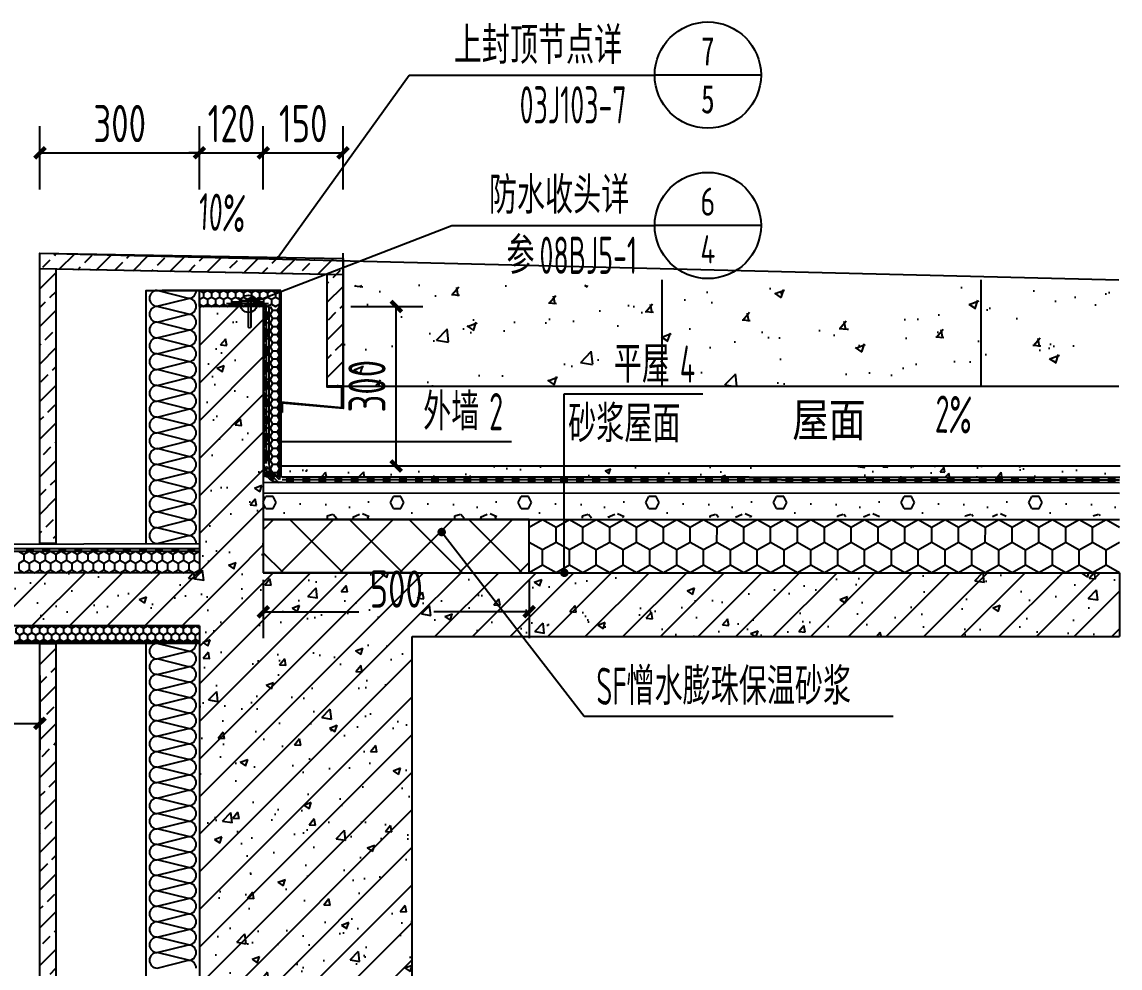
# Model space of a CAD drawing. Extents: x 198753 to 882193, y -399300 to 132460.
# Drawn here: x 396080 to 398145, y -57023 to -55243 of the extents above; entities that cross this region are included whole.
import ezdxf
from ezdxf.enums import TextEntityAlignment as Align

# ---------------------------------------------------------------- set-up
doc = ezdxf.new("R2010")
doc.units = 0
doc.header["$LTSCALE"] = 1000
doc.header["$MEASUREMENT"] = 0
doc.linetypes.add('DASH', pattern=[0.35, 0.25, -0.1])
for name, color, linetype in [('01-标注_尺寸', 124, 'Continuous'), ('01-标注_符号', 200, 'Continuous'), ('02-TEXT_标注', 130, 'Continuous'), ('05-填充_156', 156, 'Continuous'), ('05-填充_天正', 26, 'Continuous'), ('A-0-房间名称', 7, 'Continuous'), ('A-D-金属剖线', 200, 'Continuous'), ('A-O_屋面', 201, 'Continuous'), ('A-O_防水层', 222, 'Continuous'), ('A-SUR_保温', 222, 'Continuous'), ('A_STR-砼墙', 51, 'Continuous'), ('A_STR-砼柱', 51, 'Continuous'), ('D_石材', 111, 'Continuous'), ('D_石材E', 114, 'Continuous'), ('构造物', 145, 'Continuous')]:
    doc.layers.add(name, color=color, linetype=linetype)
doc.styles.add('_TCH_DIM', font='ROS1', dxfattribs={"width": 0.8, "bigfont": 'JD'})
doc.styles.add('_TCH_DIM_T3', font='ROS1', dxfattribs={"width": 0.8, "bigfont": 'JD'})
doc.styles.add('_TCH_LABEL', font='STXIHEI.TTF', dxfattribs={"width": 0.75})
doc.styles.add('_TCH_SPACE', font='STXIHEI.TTF', dxfattribs={"width": 0.75, "height": 5})
doc.dimstyles.new('_TCH_ARCH&&20', dxfattribs={"dimtxt": 70, "dimasz": 20, "dimexe": 50, "dimexo": 60, "dimgap": 20, "dimtad": 1, "dimdec": 0, "dimzin": 0, "dimdsep": 46, "dimtxsty": '_TCH_DIM_T3', "dimblk": 'ARCHTICK', "dimcen": 0.09, "dimclrt": 4, "dimazin": 2, "dimtfac": 1, "dimtdec": 0, "dimtix": 1, "dimtmove": 2, "dimatfit": 3, "dimfxl": 0, "dimtolj": 1, "dimtzin": 0, "dimarcsym": 0})
pattern_1 = [(45, (0, 0), (-35.355339, 35.355339), []), (50, (0, 0), (143.452037, -12.550427), [15, -165]), (355, (0, 0), (-27.750267, 150.438427), [12, -132]), (100.4514, (11.95, -1.05), (115.701876, 137.88791), [12.74804, -140.22842]), (46.1842, (0, 40), (213.44821, -33.1038), [22.5, -247.5]), (96.6356, (17.79, 37.24), (186.93254, 194.82357), [19.12206, -210.3426]), (351.1842, (0, 40), (186.93239, 194.82372), [18, -198]), (21, (20, 30), (119.38141, -80.523778), [15, -165]), (326, (20, 30), (48.663066, 145.03001), [12, -132]), (71.4514, (29.95, 23.29), (168.044526, 64.5061), [12.74804, -140.22842]), (37.5, (0, 0), (2.431971, 66.578771), [0, -130.4, 0, -134, 0, -132.5]), (7.5, (0, 0), (52.613907, 78.882342), [0, -76.4, 0, -127.4, 0, -50.5]), (327.5, (-44.6, 0), (106.764487, -4.510974), [0, -50, 0, -156, 0, -207]), (317.5, (-64.6, 0), (116.637234, 20.020996), [0, -65, 0, -103.6, 0, -147])]

# ---------------------------------------------------------------- blocks, each defined once
blk = doc.blocks.new('A$C1C2A6847')
for p, q in [((52, 23.1), (55, 28.3)), ((55, 28.3), (55, 14)), ((52, 19.1), (55, 14))]:
    blk.add_line(p, q)
for points in [[(56, 42.1), (51, 37.1), (51, 5.1), (56, 0.1)], [(56.7, 41.4), (52, 36.7), (52, 26.6)], [(0, 21.1), (2, 23.1), (52, 23.1), (52, 19.1), (2, 19.1), (0, 21.1)], [(52, 25.6), (52, 16.6)], [(52, 15.6), (52, 5.6), (56.7, 0.9)]]:
    blk.add_lwpolyline(points)
for centre, start, end in [((56.4, 41.8), 315, 135), ((52, 26.1), 270, 90), ((52, 16.1), 270, 90), ((56.4, 0.5), 225, 45)]:
    blk.add_arc(centre, 0.5, start, end)
blk = doc.blocks.new('_ArchTick')
at = {"color": 0, "linetype": 'ByBlock', "const_width": 0.4}
blk.add_lwpolyline([(-0.5, -0.5), (0.5, 0.5)], dxfattribs=at)
blk = doc.blocks.new('*D2115')
at = {"layer": '01-标注_尺寸', "color": 0, "lineweight": -2, "transparency": 16777216}
for p, q in [((0, -13.3), (0, -123.3)), ((500, -13.3), (500, -123.3)), ((0, -73.3), (179.6, -73.3)), ((500, -73.3), (320.4, -73.3))]:
    blk.add_line(p, q, dxfattribs=at)
at = {"layer": 'Defpoints', "color": 0, "transparency": 16777216}
for p in [(0, 46.7), (500, 46.7), (500, -73.3)]:
    blk.add_point(p, dxfattribs=at)
at = {"layer": '01-标注_尺寸', "color": 0, "lineweight": -2, "transparency": 16777216, "xscale": 20, "yscale": 20, "zscale": 20, "rotation": 180}
blk.add_blockref('_ArchTick', (0, -73.3), dxfattribs=at)
at = {"layer": '01-标注_尺寸', "color": 0, "lineweight": -2, "transparency": 16777216, "xscale": 20, "yscale": 20, "zscale": 20}
blk.add_blockref('_ArchTick', (500, -73.3), dxfattribs=at)
at = {"layer": '01-标注_尺寸', "color": 4, "transparency": 16777216, "insert": (250, -30.6), "char_height": 70, "attachment_point": 5, "style": '_TCH_DIM_T3'}
blk.add_mtext('\\A1;500', dxfattribs=at)
blk = doc.blocks.new('$LinePat$聚苯板')
at = {"color": 0}
for p, q in [((14.8, -8.6), (0, 0)), ((29.7, 0), (14.8, -8.6)), ((14.8, -8.6), (14.8, -25.7)), ((14.8, -25.7), (0, -34.3)), ((0, -34.3), (0, -51.4)), ((29.7, -34.3), (14.8, -25.7)), ((0, -51.4), (14.8, -60)), ((14.8, -60), (29.7, -51.4))]:
    blk.add_line(p, q, dxfattribs=at)
blk = doc.blocks.new('$LinePat$防水层2')
at = {"color": 0}
blk.add_line((0, 0), (600, 0), dxfattribs=at)
blk.add_solid([(150, 0), (450, 0), (150, -100), (450, -100)], dxfattribs=at)
blk = doc.blocks.new('*D1745')
at = {"layer": '01-标注_尺寸', "color": 0, "lineweight": -2, "transparency": 16777216}
for p, q in [((396698.4, -55778.4), (396833.5, -55778.4)), ((396783.5, -56078.4), (396783.5, -55778.4)), ((396698.4, -56078.4), (396833.5, -56078.4))]:
    blk.add_line(p, q, dxfattribs=at)
at = {"layer": 'Defpoints', "color": 0, "transparency": 16777216}
for p in [(396638.4, -55778.4), (396783.5, -55778.4), (396638.4, -56078.4)]:
    blk.add_point(p, dxfattribs=at)
at = {"layer": '01-标注_尺寸', "color": 0, "lineweight": -2, "transparency": 16777216, "xscale": 20, "yscale": 20, "zscale": 20}
for p, rotation in [((396783.5, -55778.4), 90), ((396783.5, -56078.4), 270)]:
    blk.add_blockref('_ArchTick', p, dxfattribs=dict(at, rotation=rotation))
at = {"layer": '01-标注_尺寸', "color": 4, "transparency": 16777216, "insert": (396728.5, -55928.4), "char_height": 70, "attachment_point": 5, "rotation": 90, "style": '_TCH_DIM_T3'}
blk.add_mtext('\\A1;300', dxfattribs=at)
blk = doc.blocks.new('$LinePat$岩棉板')
at = {"color": 0}
for p, q in [((0, -17), (12, -67)), ((12, -67), (24, -17))]:
    blk.add_line(p, q, dxfattribs=at)
for centre, start, end in [((12, -17), 0, 180), ((0, -67), 270, 0), ((24, -67), 180, 270)]:
    blk.add_arc(centre, 12, start, end, dxfattribs=at)
at = {"layer": 'Defpoints'}
blk.add_point((0, 0.1), dxfattribs=at)
at = {"layer": 'Defpoints', "color": 0}
blk.add_point((24, -84), dxfattribs=at)
blk = doc.blocks.new('*D1746')
at = {"layer": '01-标注_尺寸', "color": 0, "lineweight": -2, "transparency": 16777216}
for p, q in [((396113.5, -55558.4), (396113.5, -55439.4)), ((396413.5, -55558.4), (396413.5, -55439.4)), ((396113.5, -55489.4), (396413.5, -55489.4))]:
    blk.add_line(p, q, dxfattribs=at)
at = {"layer": 'Defpoints', "color": 0, "transparency": 16777216}
for p in [(396413.5, -55489.4), (396113.5, -55618.4), (396413.5, -55618.4)]:
    blk.add_point(p, dxfattribs=at)
at = {"layer": '01-标注_尺寸', "color": 0, "lineweight": -2, "transparency": 16777216, "xscale": 20, "yscale": 20, "zscale": 20, "rotation": 180}
blk.add_blockref('_ArchTick', (396113.5, -55489.4), dxfattribs=at)
at = {"layer": '01-标注_尺寸', "color": 0, "lineweight": -2, "transparency": 16777216, "xscale": 20, "yscale": 20, "zscale": 20}
blk.add_blockref('_ArchTick', (396413.5, -55489.4), dxfattribs=at)
at = {"layer": '01-标注_尺寸', "color": 4, "transparency": 16777216, "insert": (396263.5, -55434.4), "char_height": 70, "attachment_point": 5, "style": '_TCH_DIM_T3'}
blk.add_mtext('\\A1;300', dxfattribs=at)
blk = doc.blocks.new('*D1747')
at = {"layer": '01-标注_尺寸', "color": 0, "lineweight": -2, "transparency": 16777216}
for p, q in [((396413.5, -55558.4), (396413.5, -55439.4)), ((396533.5, -55558.4), (396533.5, -55439.4)), ((396413.5, -55489.4), (396393.5, -55489.4)), ((396413.5, -55489.4), (396533.5, -55489.4)), ((396533.5, -55489.4), (396553.5, -55489.4))]:
    blk.add_line(p, q, dxfattribs=at)
at = {"layer": 'Defpoints', "color": 0, "transparency": 16777216}
for p in [(396533.5, -55489.4), (396413.5, -55618.4), (396533.5, -55618.4)]:
    blk.add_point(p, dxfattribs=at)
at = {"layer": '01-标注_尺寸', "color": 0, "lineweight": -2, "transparency": 16777216, "xscale": 20, "yscale": 20, "zscale": 20}
blk.add_blockref('_ArchTick', (396413.5, -55489.4), dxfattribs=at)
at = {"layer": '01-标注_尺寸', "color": 0, "lineweight": -2, "transparency": 16777216, "xscale": 20, "yscale": 20, "zscale": 20, "rotation": 180}
blk.add_blockref('_ArchTick', (396533.5, -55489.4), dxfattribs=at)
at = {"layer": '01-标注_尺寸', "color": 4, "transparency": 16777216, "insert": (396473.5, -55434.4), "char_height": 70, "attachment_point": 5, "style": '_TCH_DIM_T3'}
blk.add_mtext('\\A1;120', dxfattribs=at)
blk = doc.blocks.new('*D1748')
at = {"layer": '01-标注_尺寸', "color": 0, "lineweight": -2, "transparency": 16777216}
for p, q in [((396533.5, -55558.4), (396533.5, -55439.4)), ((396683.5, -55558.4), (396683.5, -55439.4)), ((396533.5, -55489.4), (396683.5, -55489.4))]:
    blk.add_line(p, q, dxfattribs=at)
at = {"layer": 'Defpoints', "color": 0, "transparency": 16777216}
for p in [(396683.5, -55489.4), (396533.5, -55618.4), (396683.5, -55618.4)]:
    blk.add_point(p, dxfattribs=at)
at = {"layer": '01-标注_尺寸', "color": 0, "lineweight": -2, "transparency": 16777216, "xscale": 20, "yscale": 20, "zscale": 20, "rotation": 180}
blk.add_blockref('_ArchTick', (396533.5, -55489.4), dxfattribs=at)
at = {"layer": '01-标注_尺寸', "color": 0, "lineweight": -2, "transparency": 16777216, "xscale": 20, "yscale": 20, "zscale": 20}
blk.add_blockref('_ArchTick', (396683.5, -55489.4), dxfattribs=at)
at = {"layer": '01-标注_尺寸', "color": 4, "transparency": 16777216, "insert": (396608.5, -55434.4), "char_height": 70, "attachment_point": 5, "style": '_TCH_DIM_T3'}
blk.add_mtext('\\A1;150', dxfattribs=at)
blk = doc.blocks.new('*D1749')
at = {"layer": '01-标注_尺寸', "color": 0, "lineweight": -2, "transparency": 16777216}
for p, q in [((395113.5, -56472.3), (395113.5, -56612.6)), ((396113.5, -56472.3), (396113.5, -56612.6)), ((395113.5, -56562.6), (396113.5, -56562.6))]:
    blk.add_line(p, q, dxfattribs=at)
at = {"layer": 'Defpoints', "color": 0, "transparency": 16777216}
for p in [(395113.5, -56412.3), (396113.5, -56412.3), (396113.5, -56562.6)]:
    blk.add_point(p, dxfattribs=at)
at = {"layer": '01-标注_尺寸', "color": 0, "lineweight": -2, "transparency": 16777216, "xscale": 20, "yscale": 20, "zscale": 20, "rotation": 180}
blk.add_blockref('_ArchTick', (395113.5, -56562.6), dxfattribs=at)
at = {"layer": '01-标注_尺寸', "color": 0, "lineweight": -2, "transparency": 16777216, "xscale": 20, "yscale": 20, "zscale": 20}
blk.add_blockref('_ArchTick', (396113.5, -56562.6), dxfattribs=at)
at = {"layer": '01-标注_尺寸', "color": 4, "transparency": 16777216, "insert": (395613.5, -56507.6), "char_height": 70, "attachment_point": 5, "style": '_TCH_DIM_T3'}
blk.add_mtext('\\A1;1000', dxfattribs=at)
blk = doc.blocks.new('dfsgfdgh')
at = {"transparency": 33554641}
h = blk.add_hatch(dxfattribs=at)
h.set_pattern_fill('ANSI37', color=26, scale=50)
h.set_pattern_definition([(45, (4580, -17100), (-56.1266, 56.1266), []), (135, (4580, -17100), (-56.1266, -56.1266), [])])
h.paths.add_polyline_path([(0, 0), (500, 0), (500, 100), (0, 100)])
at = {"color": 26}
blk.add_lwpolyline([(0, 0), (500, 0), (500, 100), (0, 100)], close=True, dxfattribs=at)
at = {"layer": '01-标注_尺寸'}
dim = blk.add_linear_dim(base=(500, -73.3), p1=(0, 46.7), p2=(500, 46.7), angle=360, dimstyle='_TCH_ARCH&&20', dxfattribs=at)
dim.commit()
dim.dimension.update_dxf_attribs({"geometry": '*D2115', "text_midpoint": (250, -30.6), "dimtype": 161})

msp = doc.modelspace()

# ---------------------------------------------------------------- hatches: boundary and pattern name
at = {"layer": '05-填充_156'}
h = msp.add_hatch(dxfattribs=at)
h.set_pattern_fill('AR-CONC', color=256, scale=100)
h.set_pattern_definition([(50, (155585.03, 237916.57), (182.18467, -15.939086), [19.05, -209.55]), (355, (155585.03, 237916.57), (-35.24283, 191.05664), [15.24, -167.64]), (100.451, (155600.22, 237915.25), (146.9425, 175.11669), [16.19, -178.09]), (46.1842, (155585.03, 237967.37), (271.07904, -42.04233), [28.575, -314.325]), (96.6356, (155607.62, 237963.87), (237.40423, 247.42556), [24.285, -267.135]), (351.184, (155585.03, 237967.37), (237.4046, 247.42512), [22.86, -251.46]), (21, (155610.43, 237954.67), (151.61488, -102.26552), [19.05, -209.55]), (326, (155610.43, 237954.67), (61.80203, 184.18797), [15.24, -167.64]), (71.4514, (155623.07, 237946.15), (213.41649, 81.92286), [16.19, -178.09]), (37.5, (155585.034, 237916.574), (3.088603, 84.555039), [0, -165.608, 0, -170.18, 0, -168.275]), (7.5, (155585.03, 237916.57), (66.819663, 100.180575), [0, -97.028, 0, -161.798, 0, -64.135]), (327.5, (155528.39, 237916.574), (135.590595, -5.728744), [0, -63.5, 0, -198.12, 0, -262.89]), (317.5, (155502.99, 237916.57), (148.12918, 25.42649), [0, -82.55, 0, -131.572, 0, -186.69])])
h.paths.add_polyline_path([(396683.5, -55738.4), (396683.5, -55928.4), (398142.4, -55928.4), (398142.4, -55738.4)])
at = {"layer": '05-填充_天正'}
h = msp.add_hatch(dxfattribs=at)
h.set_pattern_fill('天然石材', color=256, scale=10, style=0)
h.set_pattern_definition([(45, (346535.81, -73361.384), (-35.355353, 35.355353), []), (45, (346553.2, -73379.336), (-35.355353, 35.355353), [19.73685, -11.2782])])
h.paths.add_polyline_path([(396143.5, -56412.3), (396113.5, -56412.3), (396113.5, -57924.9), (396413.5, -57924.9), (396413.5, -57894.9), (396143.5, -57894.9)])
h.paths.add_polyline_path([(396113.5, -56214.3), (396143.5, -56214.3), (396144.5, -55708.4), (396653.5, -55718.4), (396653.5, -55928.4), (396683.5, -55928.4), (396683.5, -55688.4), (396114.8, -55678.4)])
h = msp.add_hatch(dxfattribs=at)
h.set_pattern_fill('钢筋混凝土', color=256, scale=20, style=0)
h.set_pattern_definition(pattern_1)
h.paths.add_polyline_path([(396413.5, -56279.3), (396533.5, -56279.3), (396533.5, -55778.4), (396413.5, -55778.4)])
h = msp.add_hatch(dxfattribs=at)
h.set_pattern_fill('钢筋混凝土', color=256, scale=20, style=0)
h.set_pattern_definition(pattern_1)
h.paths.add_polyline_path([(396413.5, -56379.3), (396413.5, -56279.3), (395113.5, -56279.3), (395113.5, -56379.3)])
h = msp.add_hatch(dxfattribs=at)
h.set_pattern_fill('钢筋混凝土', color=256, scale=20, style=0)
h.set_pattern_definition(pattern_1)
h.paths.add_polyline_path([(396413.5, -57079.3), (396813.5, -57079.3), (396813.5, -56279.3), (396413.5, -56279.3)])
h = msp.add_hatch(dxfattribs=at)
h.set_pattern_fill('钢筋混凝土', color=256, scale=20, style=0)
h.set_pattern_definition(pattern_1)
h.paths.add_polyline_path([(396813.5, -56279.3), (396813.5, -56399.3), (398143.5, -56399.3), (398143.5, -56279.3)])
at = {"layer": 'A-SUR_保温'}
h = msp.add_hatch(dxfattribs=at)
h.set_pattern_fill('混凝土', color=26, scale=15)
h.set_pattern_definition([(50, (307008.98, 346043.71), (107.589027, -9.41282), [11.25, -123.75]), (355, (307008.98, 346043.71), (-20.8127, 112.82882), [9, -99]), (100.4514, (307017.95, 346042.92), (86.776407, 103.41593), [9.561029, -105.171317]), (46.1842, (307008.98, 346073.7), (160.086157, -24.827852), [16.875, -185.625]), (96.6356, (307022.32, 346071.64), (140.199406, 146.11768), [14.34154, -157.75695]), (351.1842, (307008.98, 346073.7), (140.19929, 146.11779), [13.5, -148.5]), (21, (307023.98, 346066.21), (89.536058, -60.392834), [11.25, -123.75]), (326, (307023.98, 346066.21), (36.4973, 108.772507), [9, -99]), (71.4514, (307031.44, 346061.17), (126.033394, 48.379575), [9.561029, -105.171317]), (37.5, (307008.98, 346043.706), (1.8239783, 49.934078), [0, -97.8, 0, -100.5, 0, -99.375]), (7.5, (307008.98, 346043.706), (39.4604306, 59.161757), [0, -57.3, 0, -95.55, 0, -37.875]), (327.5, (306975.53, 346043.706), (80.0733654, -3.3832308), [0, -37.5, 0, -117, 0, -155.25]), (317.5, (306960.53, 346043.706), (87.477925, 15.015747), [0, -48.75, 0, -77.7, 0, -110.25])])
h.paths.add_polyline_path([(398143.5, -56099.1), (398143.5, -56078.4), (396573.8, -56078.4), (396573.8, -56098.9)])
h = msp.add_hatch(dxfattribs=at)
h.set_pattern_fill('加气混凝土', color=26, scale=20)
h.set_pattern_definition([(0, (427238.52, 341870.5), (120, 240), [0, -240]), (0, (427098.12, 341838.1), (120, 240), [0, -240]), (0, (427176.12, 341835.7), (120, 240), [0, -240]), (0, (427261.32, 341906.5), (120, 240), [0, -240]), (0, (427161.72, 341823.7), (120, 240), [0, -240]), (0, (427285.32, 342057.7), (120, 240), [0, -240]), (0, (427212.12, 342038.5), (120, 240), [0, -240]), (0, (427250.52, 342008.5), (120, 240), [0, -240]), (0, (427054.92, 342003.7), (120, 240), [0, -240]), (0, (427172.52, 341992.9), (120, 240), [0, -240]), (0, (427126.92, 341931.7), (120, 240), [0, -240]), (0, (427129.32, 341841.7), (120, 240), [0, -240]), (0, (427219.32, 341832.1), (120, 240), [0, -240]), (0, (427285.32, 341937.7), (120, 240), [0, -240]), (0, (427060.92, 341900.5), (120, 240), [0, -240]), (0, (427081.32, 341941.3), (120, 240), [0, -240]), (0, (427174.92, 341924.5), (120, 240), [0, -240]), (0, (427141.32, 341889.7), (120, 240), [0, -240]), (0, (427122.12, 341968.9), (120, 240), [0, -240]), (0, (427152.12, 342058.9), (120, 240), [0, -240]), (0, (427070.52, 341850.1), (120, 240), [0, -240]), (0, (427202.52, 342009.7), (120, 240), [0, -240]), (0, (427090.92, 342013.3), (120, 240), [0, -240]), (0, (427071.72, 342044.5), (120, 240), [0, -240]), (130.601294, (427270.573, 341982.563), (-599.99999337, 720.00000315), [10.53662, -4414.8444]), (18.434949, (427253.43, 341987.135), (599.9999978, 239.9999982), [10.8421, -1507.05116]), (90, (427253.43, 341976.85), (120, 240), [10.28571, -469.71426]), (161.565051, (427263.716, 341973.42), (-600.000003, 239.999982), [10.8421, -1507.05116]), (53.130102, (427263.716, 341973.42), (120, 240), [11.42857, -1188.5714]), (135, (427272.86, 341851.135), (-120.000015, 239.999984), [9.69746, -669.12504]), (45, (427259.145, 341851.135), (120, 239.999999), [9.69746, -669.12504]), (135, (427266, 341844.28), (-120.000015, 239.999984), [9.69746, -669.12504]), (45, (427266, 341844.28), (120, 239.999999), [9.69746, -669.12504]), (116.56505, (427157.43, 342012.28), (-2e-05, 479.99999), [12.77753, -255.5506]), (180, (427151.72, 342023.7), (-120, 240), [13.71429, -226.2857]), (63.43495, (427132.29, 342012.28), (1e-06, 480), [12.77753, -255.5506]), (116.56505, (427138, 342000.85), (-2e-05, 479.99999), [12.77753, -255.5506]), (0, (427138, 342000.85), (120, 240), [13.71429, -226.2857]), (63.43495, (427151.72, 342000.85), (1e-06, 480), [12.77753, -255.5506]), (107.102728, (427247.716, 341931.135), (-359.99998624, 1200.00000194), [15.54454, -6513.161]), (143.972626, (427243.145, 341945.992), (-2279.9999711, 1679.9999981), [15.54454, -3248.808]), (180, (427230.57, 341955.13), (-120, 240), [14.85714, -225.14284]), (36.0273733, (427203.145, 341945.992), (2279.99998315, 1679.9999819), [15.54454, -3248.808]), (71.565051, (427198.573, 341932.278), (360.000002, 1199.999998), [14.45613, -1503.43712]), (107.102728, (427203.145, 341917.42), (-359.99998624, 1200.00000194), [15.54454, -6513.161]), (143.972626, (427215.716, 341908.278), (-2279.9999711, 1679.9999981), [15.54454, -3248.808]), (0, (427215.72, 341908.28), (120, 240), [14.85714, -225.14284]), (36.0273733, (427230.573, 341908.278), (2279.99998315, 1679.9999819), [15.54454, -3248.808]), (71.565051, (427243.145, 341917.42), (360.000002, 1199.999998), [14.45613, -1503.43712]), (150.255118, (427250.002, 342043.135), (-360.0000009, 239.999997), [9.21401, -1925.72784]), (90, (427242, 342038.56), (120, 240), [9.14286, -470.8571]), (29.744881, (427242.002, 342038.563), (360.0000002, 239.9999989), [9.21401, -1925.72784]), (116.56505, (427194, 341872.85), (-2e-05, 479.99999), [12.77753, -255.5506]), (168.690067, (427188.288, 341884.278), (-1080.0000008, 239.999994), [11.6549, -2435.8742]), (41.185925, (427167.716, 341878.563), (2999.99998182, 2639.9999769), [12.14874, -5090.3208]), (90, (427167.72, 341867.13), (120, 240), [11.42857, -468.5714]), (138.814074, (427176.859, 341859.135), (-2999.99994668, 2640.0000168), [12.14874, -5090.3208]), (16.6992442, (427176.859, 341859.135), (3959.9999702, 1199.99998743), [11.93178, -4999.415]), (60.945396, (427188.288, 341862.563), (119.99999968, 239.99999788), [11.76643, -4930.1358]), (109.983106, (427093.431, 341973.42), (-600.00000226, 1679.99999555), [13.3768, -5604.879]), (155.556045, (427088.859, 341985.992), (-1560.00000595, 719.99998504), [13.8092, -5786.0526]), (24.4439547, (427063.716, 341985.992), (1560.00000078, 719.99999654), [13.8092, -5786.0526]), (70.0168934, (427059.145, 341973.42), (600.0000018, 1679.99999583), [13.3768, -5604.879]), (109.983106, (427063.716, 341960.849), (-600.00000226, 1679.99999555), [13.3768, -5604.879]), (160.016893, (427076.288, 341956.277), (-600.0000004, 239.9999891), [13.3768, -2795.751]), (19.9831065, (427076.288, 341956.277), (599.9999967, 239.9999996), [13.3768, -2795.751]), (70.0168934, (427088.859, 341960.849), (600.0000018, 1679.99999583), [13.3768, -5604.879]), (122.005383, (427182.573, 341951.706), (-120.0000161, 239.9999877), [10.78169, -2253.3736]), (18.434949, (427166.573, 341957.42), (599.9999978, 239.9999982), [10.8421, -1507.05116]), (90, (427166.57, 341947.13), (120, 240), [10.28571, -469.71426]), (161.565051, (427176.86, 341943.706), (-600.000003, 239.999982), [10.8421, -1507.05116]), (54.462322, (427176.859, 341943.706), (839.9999988, 1199.9999982), [9.83123, -4119.2846]), (116.56505, (427112.86, 341893.42), (-2e-05, 479.99999), [12.77753, -255.5506]), (180, (427107.14, 341904.85), (-120, 240), [12.57143, -227.42856]), (59.0362434, (427087.716, 341893.42), (120.0000004, 239.9999988), [13.32789, -2785.5288]), (120.963756, (427094.573, 341881.992), (-120.0000164, 239.999989), [13.32789, -2785.5288]), (0, (427094.57, 341882), (120, 240), [12.57143, -227.42856]), (63.43495, (427107.14, 341882), (1e-06, 480), [12.77753, -255.5506])])
h.paths.add_polyline_path([(398143.5, -56172.3), (398143.5, -56129.2), (396533.5, -56129), (396533.5, -56178.8)])

# ---------------------------------------------------------------- linework, layer by layer
msp.add_line((396313.5, -56379.3), (396413.5, -56379.3))
at = {"layer": '01-标注_符号'}
for p, q in [((396561.6, -55685.5), (396807.7, -55343.2)), ((396807.7, -55343.2), (397269.5, -55343.2)), ((397469.5, -55343.2), (397269.5, -55343.2)), ((396521.1, -55767.6), (396888.1, -55626.1)), ((396888.1, -55626.1), (397269.5, -55626.1)), ((397469.5, -55626.1), (397269.5, -55626.1)), ((397099.6, -56279.3), (397099.6, -55942.9)), ((397099.6, -55942.9), (397360.2, -55942.9)), ((396565.8, -56032.2), (396769.7, -56032.2)), ((396769.7, -56032.2), (397000.2, -56032.2)), ((396869, -56202.7), (397136.9, -56548.8)), ((397136.9, -56548.8), (397717.7, -56548.8))]:
    msp.add_line(p, q, dxfattribs=at)
for points in [[(396341.1, -55652.3, 0, 0, 0), (396499.7, -55660, 16, 0, 0), (396559.7, -55662.9, 0, 0, 0)], [(397714.5, -56033.9, 0, 0, 0), (397873.1, -56039, 16, 0, 0), (397933.1, -56041, 0, 0, 0)]]:
    msp.add_lwpolyline(points, format="xyseb", dxfattribs=at)
at = {"layer": '01-标注_符号', "const_width": 8}
for points in [[(396866.5, -56199.5, 1), (396871.4, -56205.8, 1)], [(397099.6, -56283.3, 1), (397099.6, -56275.3, 1)]]:
    msp.add_lwpolyline(points, format="xyb", close=True, dxfattribs=at)
at = {"layer": '01-标注_符号'}
for centre, radius in [((397369.5, -55343.2), 100), ((397369.5, -55626.1), 100), ((396561.1, -55686.2), 0.876), ((396505.9, -55773.4), 16.2)]:
    msp.add_circle(centre, radius, dxfattribs=at)
at = {"layer": 'A-D-金属剖线'}
msp.add_lwpolyline([(396568.8, -55977.9), (396566.8, -55977.9), (396566.8, -55957.9), (396681.5, -55968.2), (396681.5, -55930.4), (396653.5, -55930.4), (396653.5, -55928.4), (396683.5, -55928.4), (396683.5, -55970.4), (396568.8, -55960.1), (396568.8, -55977.9)], dxfattribs=at)
at = {"layer": 'A-O_屋面'}
for p, q in [((396566.8, -56078.4), (398144.6, -56078.4)), ((396533.8, -56108.8), (398143.9, -56109.4)), ((396533.5, -56128.8), (398143.6, -56129.4)), ((396533.5, -56179.4), (398143.6, -56179.4))]:
    msp.add_line(p, q, dxfattribs=at)
for points in [[(396566.8, -55748.4), (396566.8, -56098.8)], [(395107.5, -56233.3), (395107.5, -56227.8), (396413.5, -56224.3)], [(396413.5, -56412.3), (395108.5, -56412.3)]]:
    msp.add_lwpolyline(points, dxfattribs=at)
at = {"layer": 'A-O_防水层'}
for p, q in [((396413.5, -56234.3), (395113.5, -56234.3)), ((396413.5, -56239.3), (395113.5, -56239.3))]:
    msp.add_line(p, q, dxfattribs=at)
for points in [[(396543.8, -55779.3), (396543.8, -56073.8, 0.414214), (396568.8, -56098.8), (398144, -56099.4)], [(396533.8, -55988.4), (396533.8, -56073.8, 0.49936), (396568.8, -56108.8), (398143.9, -56109.4)]]:
    msp.add_lwpolyline(points, format="xyb", dxfattribs=at)
at = {"layer": 'A-SUR_保温'}
msp.add_line((396413.5, -55778.4), (396413.5, -55748.4), dxfattribs=at)
at = {"layer": 'A-SUR_保温', "color": 26}
msp.add_line((396563.8, -55748.4), (396563.8, -56103.8), dxfattribs=at)
at = {"layer": 'A-SUR_保温'}
for points in [[(396313.5, -56224.3), (396313.5, -55748.4), (396413.5, -55748.4)], [(396566.8, -55748.4), (396343.5, -55748.4)], [(396413.5, -57894.9), (396313.5, -57894.9), (396313.5, -56412.3)]]:
    msp.add_lwpolyline(points, dxfattribs=at)
at = {"layer": 'A-SUR_保温', "color": 26}
msp.add_lwpolyline([(396413.5, -56409.3), (395108.5, -56409.3)], dxfattribs=at)
at = {"layer": 'A_STR-砼墙'}
for p, q in [((396413.5, -55778.4), (396413.5, -56279.3)), ((396533.5, -55778.4), (396413.5, -55778.4)), ((396533.5, -55778.4), (396533.5, -56279.3)), ((396413.5, -56279.3), (395113.5, -56279.3)), ((396813.5, -56279.3), (398143.5, -56279.3)), ((398143.5, -56279.3), (398143.5, -56399.3)), ((396413.5, -56379.3), (395113.5, -56379.3)), ((396813.5, -56399.3), (398143.5, -56399.3))]:
    msp.add_line(p, q, dxfattribs=at)
at = {"layer": 'A_STR-砼柱'}
for p, q in [((396813.5, -56279.3), (396533.5, -56279.3)), ((396413.5, -56379.3), (396413.5, -57079.3)), ((396813.5, -57079.3), (396813.5, -56399.3))]:
    msp.add_line(p, q, dxfattribs=at)
at = {"layer": 'D_石材'}
msp.add_line((396683.5, -55719), (396113.5, -55707.8), dxfattribs=at)
for points in [[(396143.5, -56224.3), (396113.5, -56224.3), (396113.5, -55678.4), (396683.5, -55688.4), (396683.5, -55928.4), (396653.5, -55928.4), (396653.5, -55718.4), (396143.5, -55708.4)], [(396143.5, -56412.3), (396143.5, -57894.9), (396413.5, -57894.9), (396413.5, -57924.9), (396113.5, -57924.9), (396113.5, -56412.3)]]:
    msp.add_lwpolyline(points, close=True, dxfattribs=at)
at = {"layer": 'D_石材E'}
for p, q in [((396113.5, -55678.4), (398142.4, -55728.4)), ((396683.5, -55928.4), (396683.5, -55678.4)), ((397283.5, -55928.4), (397283.5, -55728.4)), ((397883.5, -55928.4), (397883.5, -55728.4)), ((396683.5, -55928.4), (398142.4, -55928.4))]:
    msp.add_line(p, q, dxfattribs=at)

# ---------------------------------------------------------------- block references
at = {"layer": 'A-O_防水层', "yscale": 0.05, "zscale": 0.05}
for p, xscale, rotation in [((396504, -55773.4), 0.06590980747457555, 180), ((396501.5, -55778.4), 0.06174314080790888, 180), ((396538.5, -55778.4), 0.06174314080790888, 180), ((396543.5, -55773.4), 0.06590980747457555, 180), ((396538.5, -55778.4), 0.05470845716735444, 270.0562095064802), ((396543.8, -55779.3), 0.05453412679341893, 270.0000000026727), ((396538.6, -55811.2), 0.05470845716735444, 270.0562095064802), ((396543.8, -55812.1), 0.05453412679341893, 270.0000000026727), ((396538.6, -55844), 0.05470845716735444, 270.0562095064802), ((396543.8, -55844.8), 0.05453412679341893, 270.0000000026727), ((396538.6, -55876.9), 0.05470845716735444, 270.0562095064802), ((396543.8, -55877.5), 0.05453412679341893, 270.0000000026727), ((396538.6, -55909.7), 0.05470845716735444, 270.0562095064802), ((396543.8, -55910.2), 0.05453412679341893, 270.0000000026727), ((396538.7, -55942.5), 0.05470845716735444, 270.0562095064802), ((396543.8, -55942.9), 0.05453412679341893, 270.0000000026727), ((396538.7, -55975.3), 0.05470845716735444, 270.0562095064802), ((396543.8, -55975.7), 0.05453412679341893, 270.0000000026727), ((396538.7, -56008.2), 0.05470845716735444, 270.0562095064802), ((396543.8, -56008.4), 0.05453412679341893, 270.0000000026727), ((396538.8, -56041), 0.05470845716735444, 270.0562095064802), ((396543.8, -56041.1), 0.05453412679341893, 270.0000000026727), ((396532.6, -56080), 0.07071067811866333, 314.999999999993), ((396538.6, -56079), 0.05892556509888754, 314.9999999999916), ((396568.8, -56098.8), 0.05048550329985482, 359.9780935677491), ((396568.8, -56103.8), 0.05048334911008595, 359.9794088033512), ((396599.1, -56098.8), 0.05048550329985482, 359.9780935677491), ((396599.1, -56103.8), 0.05048334911008595, 359.9794088033512), ((396629.4, -56098.8), 0.05048550329985482, 359.9780935677491), ((396629.4, -56103.8), 0.05048334911008595, 359.9794088033512), ((396659.7, -56098.9), 0.05048550329985482, 359.9780935677491), ((396659.7, -56103.9), 0.05048334911008595, 359.9794088033512), ((396690, -56098.9), 0.05048550329985482, 359.9780935677491), ((396690, -56103.9), 0.05048334911008595, 359.9794088033512), ((396720.3, -56098.9), 0.05048550329985482, 359.9780935677491), ((396720.3, -56103.9), 0.05048334911008595, 359.9794088033512), ((396750.6, -56098.9), 0.05048550329985482, 359.9780935677491), ((396750.6, -56103.9), 0.05048334911008595, 359.9794088033512), ((396780.9, -56098.9), 0.05048550329985482, 359.9780935677491), ((396780.8, -56103.9), 0.05048334911008595, 359.9794088033512), ((396811.1, -56098.9), 0.05048550329985482, 359.9780935677491), ((396811.1, -56103.9), 0.05048334911008595, 359.9794088033512), ((396841.4, -56098.9), 0.05048550329985482, 359.9780935677491), ((396841.4, -56103.9), 0.05048334911008595, 359.9794088033512), ((396871.7, -56098.9), 0.05048550329985482, 359.9780935677491), ((396871.7, -56103.9), 0.05048334911008595, 359.9794088033512), ((396902, -56098.9), 0.05048550329985482, 359.9780935677491), ((396902, -56103.9), 0.05048334911008595, 359.9794088033512), ((396932.3, -56099), 0.05048550329985482, 359.9780935677491), ((396932.3, -56104), 0.05048334911008595, 359.9794088033512), ((396962.6, -56099), 0.05048550329985482, 359.9780935677491), ((396962.6, -56104), 0.05048334911008595, 359.9794088033512), ((396992.9, -56099), 0.05048550329985482, 359.9780935677491), ((396992.9, -56104), 0.05048334911008595, 359.9794088033512), ((397023.2, -56099), 0.05048550329985482, 359.9780935677491), ((397023.2, -56104), 0.05048334911008595, 359.9794088033512), ((397053.5, -56099), 0.05048550329985482, 359.9780935677491), ((397053.5, -56104), 0.05048334911008595, 359.9794088033512), ((397083.7, -56104), 0.05048334911008595, 359.9794088033512), ((397083.8, -56099), 0.05048550329985482, 359.9780935677491), ((397114, -56104), 0.05048334911008595, 359.9794088033512), ((397114.1, -56099), 0.05048550329985482, 359.9780935677491), ((397144.3, -56099), 0.05048550329985482, 359.9780935677491), ((397144.3, -56104), 0.05048334911008595, 359.9794088033512), ((397174.6, -56099.1), 0.05048550329985482, 359.9780935677491), ((397174.6, -56104), 0.05048334911008595, 359.9794088033512), ((397204.9, -56099.1), 0.05048550329985482, 359.9780935677491), ((397204.9, -56104), 0.05048334911008595, 359.9794088033512), ((397235.2, -56099.1), 0.05048550329985482, 359.9780935677491), ((397235.2, -56104.1), 0.05048334911008595, 359.9794088033512), ((397265.5, -56099.1), 0.05048550329985482, 359.9780935677491), ((397265.5, -56104.1), 0.05048334911008595, 359.9794088033512), ((397295.8, -56099.1), 0.05048550329985482, 359.9780935677491), ((397295.8, -56104.1), 0.05048334911008595, 359.9794088033512), ((397326.1, -56099.1), 0.05048550329985482, 359.9780935677491), ((397326.1, -56104.1), 0.05048334911008595, 359.9794088033512), ((397356.4, -56099.1), 0.05048550329985482, 359.9780935677491), ((397356.4, -56104.1), 0.05048334911008595, 359.9794088033512), ((397386.6, -56104.1), 0.05048334911008595, 359.9794088033512), ((397386.7, -56099.1), 0.05048550329985482, 359.9780935677491), ((397416.9, -56104.1), 0.05048334911008595, 359.9794088033512), ((397417, -56099.1), 0.05048550329985482, 359.9780935677491), ((397447.2, -56104.1), 0.05048334911008595, 359.9794088033512), ((397447.3, -56099.2), 0.05048550329985482, 359.9780935677491), ((397477.6, -56099.2), 0.05048550329985482, 359.9780935677491), ((397477.5, -56104.1), 0.05048334911008595, 359.9794088033512), ((397507.8, -56099.2), 0.05048550329985482, 359.9780935677491), ((397507.8, -56104.2), 0.05048334911008595, 359.9794088033512), ((397538.1, -56099.2), 0.05048550329985482, 359.9780935677491), ((397538.1, -56104.2), 0.05048334911008595, 359.9794088033512), ((397568.4, -56099.2), 0.05048550329985482, 359.9780935677491), ((397568.4, -56104.2), 0.05048334911008595, 359.9794088033512), ((397598.7, -56099.2), 0.05048550329985482, 359.9780935677491), ((397598.7, -56104.2), 0.05048334911008595, 359.9794088033512), ((397629, -56099.2), 0.05048550329985482, 359.9780935677491), ((397629, -56104.2), 0.05048334911008595, 359.9794088033512), ((397659.3, -56099.2), 0.05048550329985482, 359.9780935677491), ((397689.6, -56099.2), 0.05048550329985482, 359.9780935677491), ((397719.9, -56099.3), 0.05048550329985482, 359.9780935677491), ((397750.2, -56099.3), 0.05048550329985482, 359.9780935677491), ((397780.5, -56099.3), 0.05048550329985482, 359.9780935677491), ((397810.8, -56099.3), 0.05048550329985482, 359.9780935677491), ((397841, -56099.3), 0.05048550329985482, 359.9780935677491), ((397871.3, -56099.3), 0.05048550329985482, 359.9780935677491), ((397901.6, -56099.3), 0.05048550329985482, 359.9780935677491), ((397931.9, -56099.3), 0.05048550329985482, 359.9780935677491), ((397962.2, -56099.4), 0.05048550329985482, 359.9780935677491), ((397992.5, -56099.4), 0.05048550329985482, 359.9780935677491), ((398022.8, -56099.4), 0.05048550329985482, 359.9780935677491), ((398053.1, -56099.4), 0.05048550329985482, 359.9780935677491), ((398083.4, -56099.4), 0.05048550329985482, 359.9780935677491), ((398113.7, -56099.4), 0.05048550329985482, 359.9780935677491), ((397659.3, -56104.2), 0.05048334911008595, 359.9794088033512), ((397689.5, -56104.2), 0.05048334911008595, 359.9794088033512), ((397719.8, -56104.2), 0.05048334911008595, 359.9794088033512), ((397750.1, -56104.2), 0.05048334911008595, 359.9794088033512), ((397780.4, -56104.3), 0.05048334911008595, 359.9794088033512), ((397810.7, -56104.3), 0.05048334911008595, 359.9794088033512), ((397841, -56104.3), 0.05048334911008595, 359.9794088033512), ((397871.3, -56104.3), 0.05048334911008595, 359.9794088033512), ((397901.6, -56104.3), 0.05048334911008595, 359.9794088033512), ((397931.9, -56104.3), 0.05048334911008595, 359.9794088033512), ((397962.2, -56104.3), 0.05048334911008595, 359.9794088033512), ((397992.4, -56104.3), 0.05048334911008595, 359.9794088033512), ((398022.7, -56104.3), 0.05048334911008595, 359.9794088033512), ((398053, -56104.4), 0.05048334911008595, 359.9794088033512), ((398083.3, -56104.4), 0.05048334911008595, 359.9794088033512), ((398113.6, -56104.4), 0.05048334911008595, 359.9794088033512), ((396110, -56239.3), 0.05058139534884172, 179.9999999999955), ((396140.4, -56239.3), 0.05058139534884172, 179.9999999999955), ((396170.7, -56239.3), 0.05058139534884172, 179.9999999999955), ((396201.1, -56239.3), 0.05058139534884172, 179.9999999999955), ((396231.4, -56239.3), 0.05058139534884172, 179.9999999999955), ((396261.8, -56239.3), 0.05058139534884172, 179.9999999999955), ((396292.1, -56239.3), 0.05058139534884172, 179.9999999999955), ((396322.5, -56239.3), 0.05058139534884172, 179.9999999999955), ((396352.8, -56239.3), 0.05058139534884172, 179.9999999999955), ((396383.2, -56239.3), 0.05058139534884172, 179.9999999999955), ((396413.5, -56239.3), 0.05058139534884172, 179.9999999999955)]:
    msp.add_blockref('$LinePat$防水层2', p, dxfattribs=dict(at, xscale=xscale, rotation=rotation))
at = {"layer": 'A-SUR_保温', "yscale": 1.188379012465143, "zscale": 1.188379012465143}
for p, xscale, rotation in [((396313.5, -55778.1), 1.239430316396262, 90.00000000024525), ((396313.5, -55807.9), 1.239430316396262, 90.00000000024525), ((396313.5, -55837.6), 1.239430316396262, 90.00000000024525), ((396313.5, -55867.4), 1.239430316396262, 90.00000000024525), ((396313.5, -55897.1), 1.239430316396262, 90.00000000024525), ((396313.5, -55926.9), 1.239430316396262, 90.00000000024525), ((396313.5, -55956.6), 1.239430316396262, 90.00000000024525), ((396313.5, -55986.4), 1.239430316396262, 90.00000000024525), ((396313.5, -56016.1), 1.239430316396262, 90.00000000024525), ((396313.5, -56045.9), 1.239430316396262, 90.00000000024525), ((396313.5, -56075.6), 1.239430316396262, 90.00000000024525), ((396313.5, -56105.4), 1.239430316396262, 90.00000000024525), ((396313.5, -56135.1), 1.239430316396262, 90.00000000024525), ((396313.5, -56164.8), 1.239430316396262, 90.00000000024525), ((396313.5, -56194.6), 1.239430316396262, 90.00000000024525), ((396313.5, -56224.3), 1.239430316396262, 90.00000000024525), ((396313.5, -56441.4), 1.21124401553497, 90.00000000008997), ((396313.5, -56470.5), 1.21124401553497, 90.00000000008997), ((396313.5, -56499.5), 1.21124401553497, 90.00000000008997), ((396313.5, -56528.6), 1.21124401553497, 90.00000000008997), ((396313.5, -56557.7), 1.21124401553497, 90.00000000008997), ((396313.5, -56586.8), 1.21124401553497, 90.00000000008997), ((396313.5, -56615.8), 1.21124401553497, 90.00000000008997), ((396313.5, -56644.9), 1.21124401553497, 90.00000000008997), ((396313.5, -56674), 1.21124401553497, 90.00000000008997), ((396313.5, -56703), 1.21124401553497, 90.00000000008997), ((396313.5, -56732.1), 1.21124401553497, 90.00000000008997), ((396313.5, -56761.2), 1.21124401553497, 90.00000000008997), ((396313.5, -56790.2), 1.21124401553497, 90.00000000008997), ((396313.5, -56819.3), 1.21124401553497, 90.00000000008997), ((396313.5, -56848.4), 1.21124401553497, 90.00000000008997), ((396313.5, -56877.5), 1.21124401553497, 90.00000000008997), ((396313.5, -56906.5), 1.21124401553497, 90.00000000008997), ((396313.5, -56935.6), 1.21124401553497, 90.00000000008997), ((396313.5, -56964.7), 1.21124401553497, 90.00000000008997), ((396313.5, -56993.7), 1.21124401553497, 90.00000000008997), ((396313.5, -57022.8), 1.21124401553497, 90.00000000008997)]:
    msp.add_blockref('$LinePat$岩棉板', p, dxfattribs=dict(at, xscale=xscale, rotation=rotation))
at = {"layer": 'A-SUR_保温', "color": 26}
for p, xscale, yscale, zscale, rotation in [((396413.5, -55748.4), 0.506157579010709, 0.5, 0.5, 1.444067117973112e-08), ((396428.5, -55748.4), 0.506157579010709, 0.5, 0.5, 1.444067117973112e-08), ((396443.6, -55748.4), 0.506157579010709, 0.5, 0.5, 1.444067117973112e-08), ((396458.6, -55748.4), 0.506157579010709, 0.5, 0.5, 1.444067117973112e-08), ((396473.6, -55748.4), 0.506157579010709, 0.5, 0.5, 1.444067117973112e-08), ((396488.7, -55748.4), 0.506157579010709, 0.5, 0.5, 1.444067117973112e-08), ((396503.7, -55748.4), 0.506157579010709, 0.5, 0.5, 1.444067117973112e-08), ((396518.7, -55748.4), 0.506157579010709, 0.5, 0.5, 1.444067117973112e-08), ((396533.8, -55748.4), 0.506157579010709, 0.5, 0.5, 1.444067117973112e-08), ((396548.8, -55748.4), 0.506157579010709, 0.5, 0.5, 1.444067117973112e-08), ((396563.8, -55793.7), -0.5138053070501993, 0.5, 0.5, 269.9999999935459), ((396563.8, -55808.9), -0.5138053070501993, 0.5, 0.5, 269.9999999935459), ((396563.8, -55824.2), -0.5138053070501993, 0.5, 0.5, 269.9999999935459), ((396563.8, -55839.4), -0.5138053070501993, 0.5, 0.5, 269.9999999935459), ((396563.8, -55854.7), -0.5138053070501993, 0.5, 0.5, 269.9999999935459), ((396563.8, -55869.9), -0.5138053070501993, 0.5, 0.5, 269.9999999935459), ((396563.8, -55885.2), -0.5138053070501993, 0.5, 0.5, 269.9999999935459), ((396563.8, -55900.4), -0.5138053070501993, 0.5, 0.5, 269.9999999935459), ((396563.8, -55915.7), -0.5138053070501993, 0.5, 0.5, 269.9999999935459), ((396563.8, -55931), -0.5138053070501993, 0.5, 0.5, 269.9999999935459), ((396563.8, -55946.2), -0.5138053070501993, 0.5, 0.5, 269.9999999935459), ((396563.8, -55961.5), -0.5138053070501993, 0.5, 0.5, 269.9999999935459), ((396563.8, -55976.7), -0.5138053070501993, 0.5, 0.5, 269.9999999935459), ((396563.8, -55992), -0.5138053070501993, 0.5, 0.5, 269.9999999935459), ((396563.8, -56007.2), -0.5138053070501993, 0.5, 0.5, 269.9999999935459), ((396563.8, -56022.5), -0.5138053070501993, 0.5, 0.5, 269.9999999935459), ((396563.8, -56037.7), -0.5138053070501993, 0.5, 0.5, 269.9999999935459), ((396563.8, -56053), -0.5138053070501993, 0.5, 0.5, 269.9999999935459), ((396563.8, -56068.3), -0.5138053070501993, 0.5, 0.5, 269.9999999935459), ((396563.8, -56083.5), -0.5138053070501993, 0.5, 0.5, 269.9999999935459), ((396563.8, -56098.8), -0.5138053070501993, 0.5, 0.5, 269.9999999935459), ((397033.5, -56279.3), -1.699367001524854, 1.666666666666667, 1.666666666666667, 179.9975099461905), ((397084, -56279.3), -1.699367001524854, 1.666666666666667, 1.666666666666667, 179.9975099461905), ((397134.4, -56279.3), -1.699367001524854, 1.666666666666667, 1.666666666666667, 179.9975099461905), ((397184.9, -56279.3), -1.699367001524854, 1.666666666666667, 1.666666666666667, 179.9975099461905), ((397235.3, -56279.3), -1.699367001524854, 1.666666666666667, 1.666666666666667, 179.9975099461905), ((397285.8, -56279.3), -1.699367001524854, 1.666666666666667, 1.666666666666667, 179.9975099461905), ((397336.3, -56279.3), -1.699367001524854, 1.666666666666667, 1.666666666666667, 179.9975099461905), ((397386.7, -56279.4), -1.699367001524854, 1.666666666666667, 1.666666666666667, 179.9975099461905), ((397437.2, -56279.4), -1.699367001524854, 1.666666666666667, 1.666666666666667, 179.9975099461905), ((397487.6, -56279.4), -1.699367001524854, 1.666666666666667, 1.666666666666667, 179.9975099461905), ((397538.1, -56279.4), -1.699367001524854, 1.666666666666667, 1.666666666666667, 179.9975099461905), ((397588.6, -56279.4), -1.699367001524854, 1.666666666666667, 1.666666666666667, 179.9975099461905), ((397639, -56279.4), -1.699367001524854, 1.666666666666667, 1.666666666666667, 179.9975099461905), ((397689.5, -56279.4), -1.699367001524854, 1.666666666666667, 1.666666666666667, 179.9975099461905), ((397739.9, -56279.4), -1.699367001524854, 1.666666666666667, 1.666666666666667, 179.9975099461905), ((397790.4, -56279.4), -1.699367001524854, 1.666666666666667, 1.666666666666667, 179.9975099461905), ((397840.8, -56279.4), -1.699367001524854, 1.666666666666667, 1.666666666666667, 179.9975099461905), ((397891.3, -56279.4), -1.699367001524854, 1.666666666666667, 1.666666666666667, 179.9975099461905), ((397941.8, -56279.4), -1.699367001524854, 1.666666666666667, 1.666666666666667, 179.9975099461905), ((397992.2, -56279.4), -1.699367001524854, 1.666666666666667, 1.666666666666667, 179.9975099461905), ((398042.7, -56279.4), -1.699367001524854, 1.666666666666667, 1.666666666666667, 179.9975099461905), ((398093.1, -56279.4), -1.699367001524854, 1.666666666666667, 1.666666666666667, 179.9975099461905), ((396073.5, -56239.3), 0.6735753140546443, 0.6666666666666666, 0.6666666666666666, 359.9999999999994), ((396093.5, -56239.3), 0.6735753140546443, 0.6666666666666666, 0.6666666666666666, 359.9999999999994), ((396113.5, -56239.3), 0.6735753140546443, 0.6666666666666666, 0.6666666666666666, 359.9999999999994), ((396133.5, -56239.3), 0.6735753140546443, 0.6666666666666666, 0.6666666666666666, 359.9999999999994), ((396153.5, -56239.3), 0.6735753140546443, 0.6666666666666666, 0.6666666666666666, 359.9999999999994), ((396173.5, -56239.3), 0.6735753140546443, 0.6666666666666666, 0.6666666666666666, 359.9999999999994), ((396193.5, -56239.3), 0.6735753140546443, 0.6666666666666666, 0.6666666666666666, 359.9999999999994), ((396213.5, -56239.3), 0.6735753140546443, 0.6666666666666666, 0.6666666666666666, 359.9999999999994), ((396233.5, -56239.3), 0.6735753140546443, 0.6666666666666666, 0.6666666666666666, 359.9999999999994), ((396253.5, -56239.3), 0.6735753140546443, 0.6666666666666666, 0.6666666666666666, 359.9999999999994), ((396273.5, -56239.3), 0.6735753140546443, 0.6666666666666666, 0.6666666666666666, 359.9999999999994), ((396293.5, -56239.3), 0.6735753140546443, 0.6666666666666666, 0.6666666666666666, 359.9999999999994), ((396313.5, -56239.3), 0.6735753140546443, 0.6666666666666666, 0.6666666666666666, 359.9999999999994), ((396333.5, -56239.3), 0.6735753140546443, 0.6666666666666666, 0.6666666666666666, 359.9999999999994), ((396353.5, -56239.3), 0.6735753140546443, 0.6666666666666666, 0.6666666666666666, 359.9999999999994), ((396373.5, -56239.3), 0.6735753140546443, 0.6666666666666666, 0.6666666666666666, 359.9999999999994), ((396393.5, -56239.3), 0.6735753140546443, 0.6666666666666666, 0.6666666666666666, 359.9999999999994), ((396068.5, -56409.3), -0.5051814855406451, 0.5, 0.5, 179.9999999999984), ((396083.5, -56409.3), -0.5051814855406451, 0.5, 0.5, 179.9999999999984), ((396098.5, -56409.3), -0.5051814855406451, 0.5, 0.5, 179.9999999999984), ((396113.5, -56409.3), -0.5051814855406451, 0.5, 0.5, 179.9999999999984), ((396128.5, -56409.3), -0.5051814855406451, 0.5, 0.5, 179.9999999999984), ((396143.5, -56409.3), -0.5051814855406451, 0.5, 0.5, 179.9999999999984), ((396158.5, -56409.3), -0.5051814855406451, 0.5, 0.5, 179.9999999999984), ((396173.5, -56409.3), -0.5051814855406451, 0.5, 0.5, 179.9999999999984), ((396188.5, -56409.3), -0.5051814855406451, 0.5, 0.5, 179.9999999999984), ((396203.5, -56409.3), -0.5051814855406451, 0.5, 0.5, 179.9999999999984), ((396218.5, -56409.3), -0.5051814855406451, 0.5, 0.5, 179.9999999999984), ((396233.5, -56409.3), -0.5051814855406451, 0.5, 0.5, 179.9999999999984), ((396248.5, -56409.3), -0.5051814855406451, 0.5, 0.5, 179.9999999999984), ((396263.5, -56409.3), -0.5051814855406451, 0.5, 0.5, 179.9999999999984), ((396278.5, -56409.3), -0.5051814855406451, 0.5, 0.5, 179.9999999999984), ((396293.5, -56409.3), -0.5051814855406451, 0.5, 0.5, 179.9999999999984), ((396308.5, -56409.3), -0.5051814855406451, 0.5, 0.5, 179.9999999999984), ((396323.5, -56409.3), -0.5051814855406451, 0.5, 0.5, 179.9999999999984), ((396338.5, -56409.3), -0.5051814855406451, 0.5, 0.5, 179.9999999999984), ((396353.5, -56409.3), -0.5051814855406451, 0.5, 0.5, 179.9999999999984), ((396368.5, -56409.3), -0.5051814855406451, 0.5, 0.5, 179.9999999999984), ((396383.5, -56409.3), -0.5051814855406451, 0.5, 0.5, 179.9999999999984), ((396398.5, -56409.3), -0.5051814855406451, 0.5, 0.5, 179.9999999999984)]:
    msp.add_blockref('$LinePat$聚苯板', p, dxfattribs=dict(at, xscale=xscale, yscale=yscale, zscale=zscale, rotation=rotation))
msp.add_blockref('dfsgfdgh', (396533.5, -56279.3), dxfattribs=at)
at = {"layer": '构造物', "linetype": 'DASH', "ltscale": 0.2, "rotation": 90}
msp.add_blockref('A$C1C2A6847', (396529.1, -55819.4), dxfattribs=at)

# ---------------------------------------------------------------- texts
at = {"layer": '02-TEXT_标注', "style": '_TCH_DIM'}
for s, height, width, p in [('上封顶节点详', 69.46, 0.8, (396891.7, -55322.2)), ('03J103-7', 70, 0.64, (397015.6, -55434.2)), ('防水收头详', 69.46, 0.8, (396957.7, -55603.9)), ('参', 69.5, 0.8, (396990.8, -55717.1)), ('08BJ5-1', 70, 0.64, (397052.9, -55717.1)), ('平屋', 69.46, 0.8, (397192.6, -55921.9)), ('4', 70, 0.64, (397316.8, -55921.9)), ('外墙', 69.46, 0.8, (396834.1, -56011.2)), ('2', 70, 0.64, (396958.3, -56011.2)), ('砂浆屋面', 69.46, 0.8, (397106.9, -56033.9)), ('憎水膨珠保温砂浆', 69.46, 0.8, (397216.5, -56527.8)), ('SF', 70, 0.64, (397159.8, -56527.8))]:
    msp.add_text(s, height=height, dxfattribs=dict(at, width=width)).set_placement(p)
at = {"layer": '02-TEXT_标注', "style": '_TCH_LABEL'}
for s, height, width, p, p2 in [('7', 53.4, 0.833574, (397357.2, -55324.9), (397381.9, -55324.9)), ('5', 53.3, 0.859223, (397356.8, -55414.9), (397382.3, -55414.9))]:
    msp.add_text(s, height=height, dxfattribs=dict(at, width=width)).set_placement(p, p2, align=Align.FIT)
at = {"layer": '02-TEXT_标注', "style": '_TCH_DIM', "width": 0.64}
for s, rotation, p in [('10%', 357.2334, (396410.4, -55634.6)), ('2%', 358.146, (397796.1, -56015.5))]:
    msp.add_text(s, height=70, rotation=rotation, dxfattribs=at).set_placement(p)
at = {"layer": '02-TEXT_标注', "style": '_TCH_DIM'}
for s, p, p2 in [('6', (397355.4, -55607.7), (397383.7, -55607.7)), ('4', (397355.4, -55697.5), (397383.7, -55697.5))]:
    msp.add_text(s, height=53, dxfattribs=at).set_placement(p, p2, align=Align.FIT)
at = {"layer": 'A-0-房间名称', "style": '_TCH_SPACE', "width": 0.8}
msp.add_text('屋面', height=63.25, dxfattribs=at).set_placement((397528.2, -56023.2))

# ---------------------------------------------------------------- dimensions: what is measured, and where the dimension line sits
at = {"layer": '01-标注_尺寸'}
for p1, p2, distance, picture, middle in [((396113.5, -55618.4), (396413.5, -55618.4), 129, '*D1746', (396263.5, -55434.4)), ((396413.5, -55618.4), (396533.5, -55618.4), 129, '*D1747', (396473.5, -55434.4)), ((396533.5, -55618.4), (396683.5, -55618.4), 129, '*D1748', (396608.5, -55434.4)), ((396638.4, -56078.4), (396638.4, -55778.4), -145.1, '*D1745', (396728.5, -55928.4)), ((395113.5, -56412.3), (396113.5, -56412.3), -150.2, '*D1749', (395613.5, -56507.6))]:
    dim = msp.add_aligned_dim(p1=p1, p2=p2, distance=distance, dimstyle='_TCH_ARCH&&20', dxfattribs=at)
    dim.commit()
    dim.dimension.update_dxf_attribs({"geometry": picture, "text_midpoint": middle})

doc.saveas('drawing.dxf')
